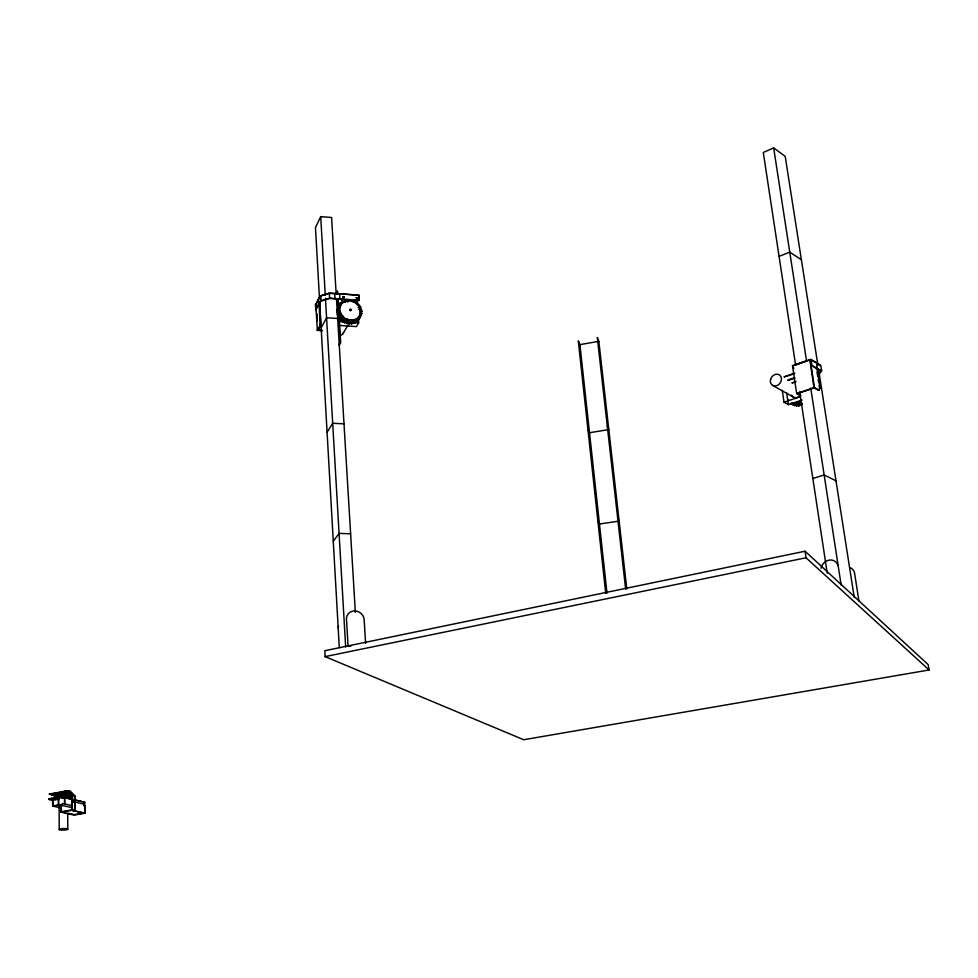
<?xml version="1.0" encoding="UTF-8"?>
<svg xmlns="http://www.w3.org/2000/svg" width="978" height="978" viewBox="0 0 978 978"><rect width="100%" height="100%" fill="white"/><g stroke="black" fill="none" stroke-linecap="round" stroke-linejoin="round"><path stroke-width="1.47" d="M352.569 322.312L353.547 323.437L353.865 322.178M353.999 323.29L355.503 320.772L355.259 319.256L357.435 319.855L356.933 318.315L358.743 318.889L358.278 317.129L360.124 317.373L359.317 315.674L361.298 315.148L360.002 314.024L361.713 313.596L360.295 312.239L361.811 311.016L360.161 310.038L361.53 309.341L359.745 308.535L360.564 306.799L359.134 306.847L359.757 307.997M60.685 793.733L64.866 793.647L64.878 797.852L66.394 797.901L66.431 793.476L64.964 793.671M795.737 404.366L794.845 405.528L791.495 403.327M797.779 404.379C795.664 409.11 793.586 399.757 791.483 403.78M793.635 404.256L795.407 402.667L796.41 404.183L797.486 402.374L801.08 405.381L801.911 403.449M345.491 302.178L346.97 299.623C348.816 302.336 350.258 298.033 347.74 302.092M798.439 404.501L798.781 405.858L799.76 404.415M338.669 313.449C334.256 310.967 342.251 309.097 339.011 307.214C341.481 307.593 339.121 306.114 339.256 305.283C340.931 305.955 341.505 305.014 339.977 303.938C342.972 304.378 340.711 301.786 343.4 302.312C341.921 299.794 347.728 303.51 346.97 299.623M355.503 320.772L353.523 319.769L352.875 321.359L351.493 319.989L349.611 323.914L348.095 322.312L346.811 323.461C351.151 318.938 344.207 316.627 343.034 321.725C342.972 319.28 345.295 315.319 340.662 315.625C343.437 313.547 337.581 314.439 340.674 312.679C337.557 311.652 341.64 310.808 338.449 309.378M342.532 321.456C343.535 315.967 347.532 318.241 342.972 321.75M352.239 301.285L351.518 299.855L350.894 301.077L352.801 301.664L353.755 300.576L354.244 302.336L355.845 301.689L356.273 303.693L358.107 303.498L357.483 304.843L359.623 305.27L358.119 307.813M347.911 322.483L342.483 319.696L340.711 319.94L342.813 316.273L340.711 319.94M344.097 297.055L342.997 296.933L343.779 296.933M322.337 330.686L317.312 330.356L319.537 326.383L320.099 322.569L319.024 303.547M317.85 330.393L320.087 326.42L320.65 322.606L319.488 302.116M360.454 312.422L360.332 313.62L361.811 311.016M349.611 323.914L350.087 322.483L351.872 323.804L354.073 319.806L355.259 319.415M337.434 310.539L337.141 309.818M340.038 307.263L338.4 310.992M794.454 404.342L794.38 405.393M351.884 323.742L351.909 322.459L350.637 322.618L352.129 320.099L353.425 320.002M797.73 404.513L796.459 404.354L796.52 405.858M793.561 402.802L796.777 403.926M66.455 793.623C64.389 792.718 64.536 798.684 66.443 797.852M342.178 317.422L343.767 317.251L342.324 319.733L341.09 318.302L339.195 318.156L340.662 315.625M792.706 403.425L792.437 404.464L793.219 404.415M359.733 315.356L360.161 314.244M787.901 401.445L788.696 399.916L787.779 399.855M337.606 308.314L340.197 303.498M340.21 306.64L340.65 305.539M354.158 302.129L352.911 301.566M336.2 294.366L331.579 217.483L320.711 216.627L315.466 227.581L319.427 297.434M796.41 404.183L799.295 405.797M809.882 359.867L813.928 387.728L818.574 390.418L819.576 388.449L819.112 385.466M818.574 390.418L820.126 388.254L816.875 367.41M66.382 797.914C65.636 796.263 69.23 792.4 66.431 793.659M321.151 327.813L326.579 317.777L337.654 318.486M315.478 304.586L320.197 295.894L329.415 293.07L358.865 295.197L359.048 300.552L329.574 298.449L321.041 301.053L315.76 309.659L315.478 304.586L316.566 304.659M317.312 330.356L315.882 304.879L318.094 300.808M336.603 293.852L329.268 293.327L320.76 295.943L318.241 299.5L319.085 304.635M315.76 309.659L320.491 301.016L320.197 295.894M335.601 293.84L337.593 291.31L337.777 294.341M339.843 299.182L339.672 293.803L358.865 295.197M338.18 303.803L341.273 303.767L338.327 303.571M342.875 297.324L343.4 296.481M337.569 308.266L339.073 305.759M343.547 297.764L344.073 296.921M339.818 304.916L341.591 301.982M337.068 310.283L338.596 307.275M342.923 301.09L341.848 303.363M337.019 312.398L338.547 309.892M339.121 315.405L337.3 314.072L338.755 311.53M337.422 314.549L338.95 312.031M338.437 312.874L339.831 309.097M339.219 318.107L339.916 316.664L338.046 316.175L339.5 313.645M338.877 314.757L340.344 312.226L340.014 310.992M338.266 316.627L339.721 314.097M359.598 305.319L359.048 306.847M339.696 316.579L341.249 314.036L340.589 312.874M339.562 318.571L340.967 316.053M341.09 320.307L342.569 317.777M344.598 322.642L346.139 318.828L344.598 321.542L345.087 322.862L347.41 319.341L345.087 322.862M347.324 323.596L349.501 319.794L351.114 321.395M342.985 333.608L348.119 324.965M349.109 323.877L351.432 320.112L350.112 320.026L348.62 322.544L349.941 322.63M359.048 309.341L360.564 306.799M359.268 309.794L360.784 307.251M338.681 345.148L340.148 342.691L338.412 313.962M351.383 323.865L352.875 321.359M339.244 345.185L340.699 342.728L339.146 317.019M360.014 311.884L361.53 309.341M354.354 321.664L356.921 318.535M353.547 323.437L355.051 320.931M360.32 314.024L361.848 311.493M354.537 321.872L355.515 322.606L357.031 320.099M355.515 322.606L357.435 319.855M360.259 315.662L361.774 313.131M360.185 316.114L361.713 313.596M356.542 321.102L357.227 321.407L359.085 318.584M361.298 315.148L359.611 318.107L359.464 317.361M357.459 319.525L358.608 319.892L360.393 316.994M358.449 319.855L358.645 322.85L356.383 326.591L338.706 325.393M55.905 799.038L56.174 794.747L54.279 795.297L55.379 795.676M327.08 432.3L332.691 423.278L343.999 423.829M354.794 302.483L355.968 303.204M358.718 316.86L359.439 315.918M358.608 319.892L358.425 318.914M340.943 304.977L341.615 304.011M71.773 807.583L58.46 804.698L58.423 796.226L84.683 802.217L84.683 813.268L71.675 810.334L71.638 803.537L72.934 801.728M73.277 801.667L71.638 803.537M61.382 812.131L61.357 805.359L62.665 803.537L71.797 805.627M333.266 541.311L339.073 533.401L350.625 533.78M818.879 374.452L821.642 370.906L820.774 365.369L810.994 359.488L794.686 365.173M819.381 373.278L821.08 371.102L811.3 365.259L810.432 359.684M354.501 300.625L354.794 301.493L355.356 300.784M338.046 316.175L338.877 315.503M356.505 303.693L357.496 304.623M60.917 792.632L60.55 792.95M357.227 321.407L357.104 320.222M357.471 318.192L358.413 317.447M342.031 303.535L342.911 302.728M63.863 793.623L64.878 793.61M51.944 794.087L52.763 794.112M69.45 793.781L67.812 793.794M358.804 306.212L358.082 305.112M63.827 793.659L63.863 797.852L64.866 797.73M67.763 798.024L66.944 797.914L69.487 797.962L68.986 793.989L70.404 793.94L70.673 798.195L70 798.39L71.577 798.476L71.553 794.283L69.438 794.038M343.425 302.349L344.476 301.75M801.471 400.638L798.94 401.885L798.195 403.767M801.508 402.838C797.033 400.1 801.899 404.293 800.872 401.188M70.66 798.671L71.541 798.488M773.659 147.898L763.28 152.47L795.579 364.941L806.557 361.041L773.659 147.898L785.2 156.346L817.84 364.843M70.624 794.014L69.964 798.427L68.228 798.06L68.032 793.586M70.648 798.207C67.519 799.295 70.734 792.547 68.215 793.867M64.035 797.73L64.707 797.632M779.075 256.383L789.747 252.128L801.398 259.793M55.343 798.794C54.487 792.791 58.105 793.415 56.125 798.928L57.629 798.476M817.07 368.706L816.764 362.96L810.139 359.501L792.461 365.674L796.679 393.572L800.187 395.552A6.161 5.147 -54 0 1 791.544 395.198M811.3 365.259L821.642 370.906M794.857 373.18L784.001 376.933L793.781 373.816M787.877 379.965L794.686 377.618M787.962 380.515L794.772 378.18M792.021 382.826L796.104 381.432M792.314 382.997L795.041 382.08M796.679 393.572L814.491 387.545L819.124 390.222M797.522 393.547L814.784 387.716M782.253 390.308L784.026 402.215L800.456 396.689M784.026 402.215L788.402 404.635L802.07 400.051M797.596 402.557L798.892 402.056L801.789 403.731M56.7 794.405L56.956 798.647L56.333 794.27L60.22 793.855L59.096 793.757L59.108 797.962M812.84 478.474L824.148 474.978L835.994 480.821M320.491 301.016L329.708 298.192L359.195 300.295M62.225 793.72L62.286 797.901M56.333 794.27L57.592 794.27M56.345 798.476L57.152 798.427M66.015 793.464L66.064 797.657M805.053 551.225L324.782 650.737L325.099 656.617L523.707 739.735L929.1 669.979L928.195 664.624L805.053 551.225L806.019 557.778L929.1 669.979M325.099 656.617L806.019 557.778M71.675 794.686L72.36 809.796L74.988 810.383L74.89 795.982L70.294 791.324L67.678 790.701L49.413 794.002L52.054 795.028L70.294 791.752L74.548 796.043L74.988 810.383M49.413 794.417L67.678 791.129L70.294 791.752M53.533 794.344L62.445 792.742M64.951 792.29L70.294 791.324M58.802 799.185C48.215 801.508 43.387 798.464 59.316 797.058M48.9 799.344L59.316 797.473M48.9 798.916L52.873 799.833L58.814 798.769M58.46 804.698L58.888 794.05L57.971 793.94L57.934 798.134M74.585 801.972L71.969 801.361L83.668 804.075L84.976 806.471L85.025 813.207L74.108 815.09L61.039 812.192L61.357 805.359M52.604 799.772L52.616 806.068L61.541 804.491M61.797 804.552L52.885 806.129L52.861 799.821M605.737 593.401L578.279 340.821L579.917 344.635L598.842 341.322L626.788 588.854M58.423 796.226L84.683 802.217M83.668 804.075L84.976 806.471M72.36 809.796L61.37 811.716L65.734 812.681M61.039 812.192L72.017 810.285L85.025 813.207M68.631 813.329L74.438 814.613L83.216 813.097M67.653 793.561L67.714 797.755M359.953 308.657L360.344 309.879M71.528 798.904L72.164 798.794L71.198 798.94M70.758 794.454L70.783 798.647M795.554 402.838L796.874 402.667L801.593 405.21M346.933 300.955L348.205 300.808M60.734 793.806L61.724 793.733L61.748 797.926M70.379 798.146L70.404 793.94M350.833 301.114L349.769 299.623M55.269 795.481L54.585 795.676M63.313 797.852L62.91 793.451L62.531 797.669M71.321 794.222L71.406 798.415M55.404 795.163L54.682 794.943L55.367 794.601M351.004 645.969L348.046 645.92L346.432 618.304A9.254 8.533 41.5 0 1 354.806 610.908A9.254 8.533 41.5 0 1 364.097 618.671L365.613 643.316M56.296 798.72L56.59 794.209M317.447 330.112L322.471 330.442M339.415 321.542L346.811 322.043M349.769 322.239L358.645 322.85M348.901 300.796L350.222 300.882M338.302 303.058L342.41 303.351M360.479 311.774L360.405 310.539M59.45 793.708L59.462 796.508M57.995 794.185L57.616 798.195M72.017 809.857L74.634 810.444M52.616 806.068L59.426 807.596M60.807 797.204L64.744 798.121M49.413 794.002L52.763 794.466L52.054 795.028M74.89 795.982L71.932 795.432L67.678 791.129M64.377 791.3L66.993 791.923M348.302 320.955L349.403 319.916L348.095 319.586L346.603 322.104L346.811 323.461M339.904 306.42L338.486 306.432L338.021 298.449M70.673 798.684L70.905 794.564M791.948 403.926L794.845 405.528M790.505 403.388L792.852 404.709M795.896 404.244L798.781 405.858M794.124 404.293L797.021 405.894M800.444 402.838L802.363 403.914M772.803 385.515L793.427 397.092M797.229 393.376L800.811 395.405M793.011 365.491L793.745 368.596M817.205 363.755L820.212 365.552M72.14 794.613L72.017 810.285M67.678 790.701L72.286 795.371M801.08 405.381L800.53 404.379M346.273 301.102L344.843 300.124L345.063 301.432M597.864 520.944L599.465 524.012L619.135 521.091L617.631 517.998M355.552 321.285L355.931 322.373M587.9 429.269L589.514 432.716L608.817 429.599L607.289 426.127M598.842 341.322L597.301 337.483L625.651 589.098M858.916 600.834L854.491 572.643A9.548 8.545 -60.7 0 0 850.689 567.9M818.549 369.354L854.271 597.558M817.021 372.068L817.718 376.53M818.183 379.513L818.647 382.496M810.994 359.488L811.862 365.063M810.139 359.501L814.491 387.545M810.725 388.034L841.178 585.247M799.662 391.823L827.254 573.255M786.63 392.765L788.402 404.635M579.917 344.635L606.996 593.133M358.718 295.454L359.048 300.552M357.153 299.818L357.483 304.928M357.007 300.075L357.251 303.889M337.043 291.273L337.227 294.292M337.496 298.828L338.046 307.911M336.481 298.889L355.356 612.387M334.721 293.449L335.026 298.571M329.415 293.07L329.574 298.449M320.711 216.627L325.258 295.136M325.429 298.156L345.662 646.959M320.76 295.943L321.041 301.053M319.684 301.994L339.305 647.619M316.933 313.901L317.349 321.395M316.016 304.623L316.297 309.696M84.352 802.278L84.389 806.434M69.157 793.72L69.181 797.914M67.702 813.048L67.775 829.246M64.695 793.427L64.78 804.026M64.487 797.645L64.511 803.965M64.303 793.427L64.316 797.632M63.925 792.473L61.308 791.85M62.91 793.451L62.922 797.657M61.137 793.549L61.149 797.755M60.758 793.586L60.77 797.779M59.132 804.295L59.206 829.368M55.526 794.515L55.538 798.72M54.78 799.05L54.768 794.857L54.646 799.136M54.34 795.224L54.279 798.451M343.51 332.459A5.587 4.841 31.6 0 1 339.733 335.576M821.055 568.242A9.67 8.606 -61.3 0 1 829.344 560.064A9.67 8.606 -61.3 0 1 838.158 565.724M338.192 627.962A9.095 8.411 41.6 0 1 338.608 625.969M350.173 309.256L351.224 309.671L350.173 309.256M356.175 297.764L357.251 298.107L356.175 297.764M341.249 299.891L342.263 300.38L341.31 299.769M770.627 379.219L770.346 380.76A6.259 5.183 -54.7 0 0 777.926 385.124A6.259 5.183 -54.7 0 0 779.735 375.136A6.259 5.183 -54.7 0 0 770.627 379.219M349.623 310.185L350.674 310.613L349.623 310.185M341.53 314.659C338.278 316.554 341.53 320.527 342.324 315.735L341.53 314.659M59.621 829.747L59.267 829.564A4.303 0.782 -1.7 0 1 64.572 828.513A4.303 0.782 -1.7 0 1 66.81 829.711A4.303 0.782 -1.7 0 1 59.621 829.747"/></g></svg>
